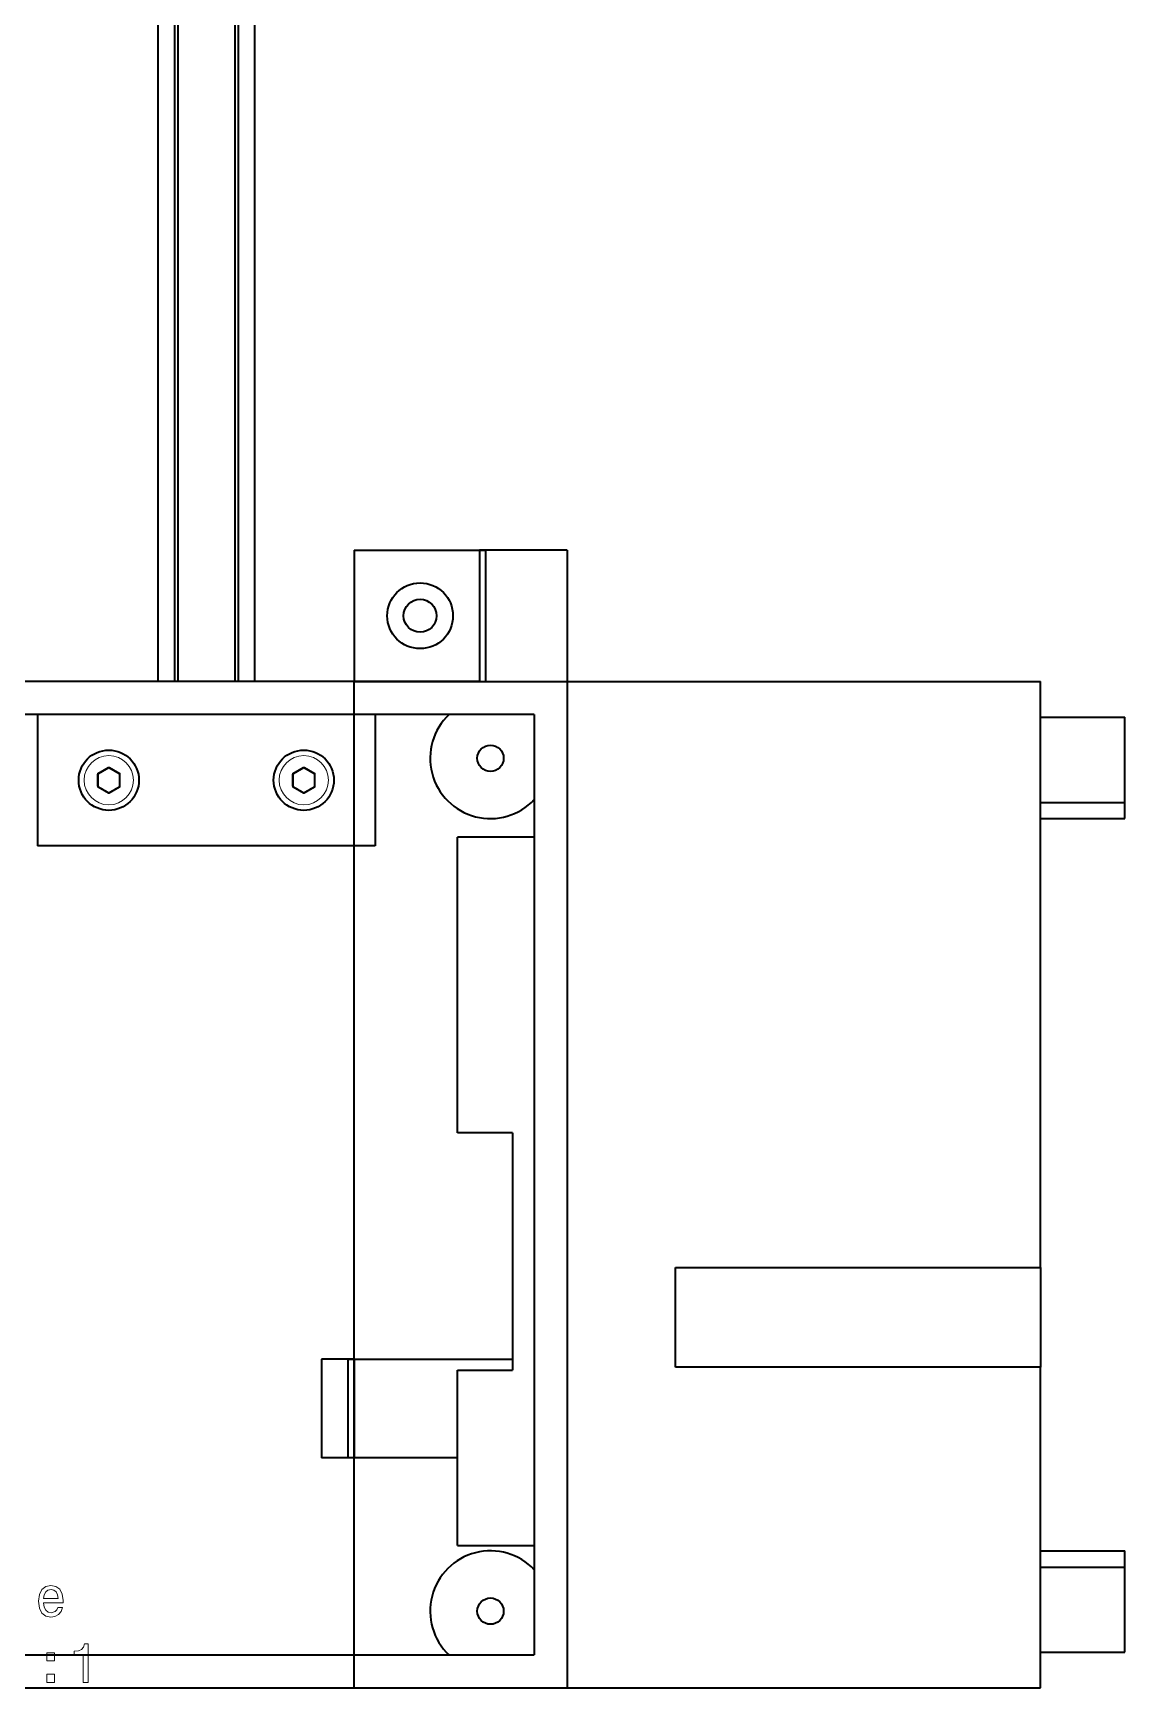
# Model space of a CAD drawing. Extents: x 146 to 1213, y 78 to 979.
# Drawn here: x 249.6 to 349.2, y 300.1 to 451.1 of the extents above; entities that cross this region are included whole.
import ezdxf

# ---------------------------------------------------------------- set-up
doc = ezdxf.new("R2010")
doc.units = 0

msp = doc.modelspace()

# ---------------------------------------------------------------- linework, layer by layer
at = {"color": 7, "lineweight": 35}
for p, q in [((260.98, 391.91), (260.98, 498.2)), ((262.48, 498.2), (262.48, 391.91)), ((262.78, 498.2), (262.78, 391.91)), ((267.97, 498.2), (267.97, 391.91)), ((268.27, 498.2), (268.27, 391.91)), ((269.77, 498.2), (269.77, 391.91)), ((298.3, 403.91), (298.3, 300.11)), ((290.3, 391.91), (229.45, 391.91)), ((278.88, 391.91), (341.48, 391.91)), ((278.88, 300.11), (278.88, 391.91)), ((341.48, 338.46), (341.48, 391.91)), ((295.3, 388.91), (232.45, 388.91)), ((295.3, 388.91), (295.3, 303.11)), ((288.3, 350.74), (288.3, 377.71)), ((293.3, 350.74), (293.3, 329.08)), ((308.18, 338.46), (341.48, 338.46)), ((341.48, 329.36), (308.18, 329.36)), ((341.48, 300.11), (341.48, 329.36)), ((232.45, 303.11), (295.3, 303.11)), ((229.45, 300.11), (298.3, 300.11)), ((278.88, 300.11), (341.48, 300.11))]:
    msp.add_line(p, q, dxfattribs=at)
at = {"color": 7, "lineweight": 35, "ltscale": 0.3}
for p, q in [((278.88, 403.91), (278.88, 391.91)), ((278.88, 403.91), (290.88, 403.91)), ((290.3, 403.91), (290.3, 391.91)), ((290.88, 391.91), (290.88, 403.91)), ((249.98, 388.91), (249.98, 376.91)), ((249.98, 388.91), (249.98, 376.91)), ((280.77, 388.91), (280.77, 376.91))]:
    msp.add_line(p, q, dxfattribs=at)
at = {"color": 7, "lineweight": 35, "ltscale": 0.2}
msp.add_line((298.3, 403.91), (290.3, 403.91), dxfattribs=at)
at = {"color": 7, "lineweight": 35, "ltscale": 0.1925}
for p, q in [((341.48, 388.66), (349.18, 388.66)), ((341.48, 380.88), (349.18, 380.88)), ((341.48, 379.41), (349.18, 379.41)), ((341.48, 312.61), (349.18, 312.61)), ((341.48, 311.13), (349.18, 311.13)), ((341.48, 303.36), (349.18, 303.36))]:
    msp.add_line(p, q, dxfattribs=at)
at = {"color": 7, "lineweight": 35, "ltscale": 0.194334}
for p, q in [((349.18, 380.88), (349.18, 388.66)), ((349.18, 303.36), (349.18, 311.13))]:
    msp.add_line(p, q, dxfattribs=at)
at = {"color": 7, "lineweight": 13, "ltscale": 0.027424}
for p, q in [((255.43, 383.46), (255.43, 382.36)), ((257.48, 383.54), (256.53, 384.09)), ((257.53, 382.36), (257.53, 383.46)), ((273.22, 383.46), (273.22, 382.36)), ((274.22, 384.09), (273.27, 383.54)), ((275.27, 383.54), (274.32, 384.09)), ((275.32, 382.36), (275.32, 383.46)), ((255.48, 382.27), (256.43, 381.72))]:
    msp.add_line(p, q, dxfattribs=at)
at = {"color": 7, "lineweight": 13, "ltscale": 0.00125}
for p, q in [((255.43, 383.46), (255.48, 383.46)), ((255.48, 383.54), (255.51, 383.5)), ((256.43, 384.09), (256.46, 384.05)), ((256.53, 384.09), (256.51, 384.05)), ((257.48, 383.54), (257.46, 383.5)), ((257.53, 383.46), (257.48, 383.46)), ((273.22, 383.46), (273.27, 383.46)), ((273.27, 383.54), (273.3, 383.5)), ((274.22, 384.09), (274.25, 384.05)), ((274.32, 384.09), (274.3, 384.05)), ((275.27, 383.54), (275.25, 383.5)), ((275.32, 383.46), (275.27, 383.46)), ((255.43, 382.36), (255.48, 382.36)), ((255.48, 382.27), (255.51, 382.32)), ((257.48, 382.27), (257.46, 382.32)), ((257.53, 382.36), (257.48, 382.36)), ((273.22, 382.36), (273.27, 382.36)), ((273.27, 382.27), (273.3, 382.32)), ((275.27, 382.27), (275.25, 382.32)), ((275.32, 382.36), (275.27, 382.36)), ((256.43, 381.72), (256.46, 381.77)), ((256.53, 381.72), (256.51, 381.77)), ((274.22, 381.72), (274.25, 381.77)), ((274.32, 381.72), (274.3, 381.77))]:
    msp.add_line(p, q, dxfattribs=at)
at = {"color": 7, "lineweight": 13, "ltscale": 0.027423}
msp.add_line((256.43, 384.09), (255.48, 383.54), dxfattribs=at)
at = {"color": 7, "lineweight": 35, "ltscale": 0.027424}
for p, q in [((255.48, 383.46), (255.48, 382.36)), ((256.46, 384.05), (255.51, 383.5)), ((257.46, 383.5), (256.51, 384.05)), ((257.48, 382.36), (257.48, 383.46)), ((273.27, 383.46), (273.27, 382.36)), ((274.25, 384.05), (273.3, 383.5)), ((275.25, 383.5), (274.3, 384.05)), ((275.27, 382.36), (275.27, 383.46))]:
    msp.add_line(p, q, dxfattribs=at)
at = {"color": 7, "lineweight": 13, "ltscale": 0.000750001}
for p, q in [((257.45, 383.44), (257.45, 383.47)), ((275.24, 383.44), (275.24, 383.47))]:
    msp.add_line(p, q, dxfattribs=at)
at = {"color": 7, "lineweight": 13, "ltscale": 0.000750005}
msp.add_line((255.51, 382.38), (255.51, 382.35), dxfattribs=at)
at = {"color": 7, "lineweight": 35, "ltscale": 0.027425}
for p, q in [((255.51, 382.32), (256.46, 381.77)), ((256.51, 381.77), (257.46, 382.32)), ((273.3, 382.32), (274.25, 381.77)), ((274.3, 381.77), (275.25, 382.32))]:
    msp.add_line(p, q, dxfattribs=at)
at = {"color": 7, "lineweight": 13, "ltscale": 0.027425}
for p, q in [((256.53, 381.72), (257.48, 382.27)), ((273.27, 382.27), (274.22, 381.72)), ((274.32, 381.72), (275.27, 382.27))]:
    msp.add_line(p, q, dxfattribs=at)
at = {"color": 7, "lineweight": 13, "ltscale": 0.000750008}
msp.add_line((273.3, 382.38), (273.3, 382.35), dxfattribs=at)
at = {"color": 7, "lineweight": 35, "ltscale": 0.036916}
for p, q in [((349.18, 379.41), (349.18, 380.88)), ((349.18, 311.13), (349.18, 312.61))]:
    msp.add_line(p, q, dxfattribs=at)
at = {"color": 7, "lineweight": 35, "ltscale": 0.192499}
msp.add_line((341.48, 379.41), (349.18, 379.41), dxfattribs=at)
at = {"color": 7, "lineweight": 35, "ltscale": 0.174998}
for p, q in [((295.3, 377.71), (288.3, 377.71)), ((288.3, 313.11), (295.3, 313.11))]:
    msp.add_line(p, q, dxfattribs=at)
at = {"color": 7, "lineweight": 35, "ltscale": 0.325}
for p, q in [((262.98, 376.91), (249.98, 376.91)), ((280.77, 376.91), (267.77, 376.91))]:
    msp.add_line(p, q, dxfattribs=at)
at = {"color": 7, "lineweight": 35, "ltscale": 0.119794}
msp.add_line((267.77, 376.91), (262.98, 376.91), dxfattribs=at)
at = {"color": 7, "lineweight": 35, "ltscale": 0.125}
for p, q in [((293.3, 350.74), (288.3, 350.74)), ((288.3, 329.08), (293.3, 329.08))]:
    msp.add_line(p, q, dxfattribs=at)
at = {"color": 7, "lineweight": 35, "ltscale": 0.227293}
for p, q in [((308.18, 329.36), (308.18, 338.46)), ((341.48, 338.46), (341.48, 329.36))]:
    msp.add_line(p, q, dxfattribs=at)
at = {"color": 7, "lineweight": 35, "ltscale": 0.075}
for p, q in [((278.88, 330.11), (275.88, 330.11)), ((278.88, 321.11), (275.88, 321.11))]:
    msp.add_line(p, q, dxfattribs=at)
at = {"color": 7, "lineweight": 35, "ltscale": 0.225}
for p, q in [((275.88, 330.11), (275.88, 321.11)), ((278.3, 330.11), (278.3, 321.11)), ((278.88, 330.11), (278.88, 321.11))]:
    msp.add_line(p, q, dxfattribs=at)
at = {"color": 7, "lineweight": 35, "ltscale": 0.375006}
msp.add_line((278.3, 330.11), (293.3, 330.11), dxfattribs=at)
at = {"color": 7, "lineweight": 35, "ltscale": 0.399216}
msp.add_line((288.3, 313.11), (288.3, 329.08), dxfattribs=at)
at = {"color": 7, "lineweight": 35, "ltscale": 0.250006}
msp.add_line((288.3, 321.11), (278.3, 321.11), dxfattribs=at)
at = {"color": 7, "lineweight": 13}
for points in [[(250.53, 307.88), (252.31, 307.88), (252.32, 308.09), (252.23, 308.67), (252.01, 309.1), (251.66, 309.37), (251.19, 309.46), (250.73, 309.36), (250.38, 309.08), (250.15, 308.62), (250.07, 308.01), (250.15, 307.39), (250.37, 306.94), (250.72, 306.66), (251.18, 306.56), (251.57, 306.63), (251.89, 306.8), (252.13, 307.07), (252.26, 307.43), (251.83, 307.43), (251.74, 307.23), (251.6, 307.08), (251.23, 306.96), (250.94, 307.02), (250.73, 307.19), (250.59, 307.48), (250.53, 307.87)], [(250.53, 308.26), (250.59, 308.6), (250.73, 308.86), (250.93, 309.02), (251.21, 309.07), (251.47, 309.02), (251.68, 308.86), (251.81, 308.6), (251.85, 308.26)], [(254.14, 300.61), (254.59, 300.61), (254.59, 304.14), (254.25, 304.14), (254.16, 303.83), (253.98, 303.62), (253.7, 303.5), (253.32, 303.46), (253.32, 303.1), (254.14, 303.1)], [(250.84, 302.57), (251.54, 302.57), (251.54, 303.32), (250.84, 303.32)], [(250.84, 300.61), (251.54, 300.61), (251.54, 301.36), (250.84, 301.36)]]:
    msp.add_lwpolyline(points, close=True, dxfattribs=at)
at = {"color": 7, "lineweight": 35}
for centre, radius in [((284.88, 397.91), 3), ((284.88, 397.91), 1.5), ((256.48, 382.91), 2.75), ((274.27, 382.91), 2.75), ((291.3, 384.91), 1.2), ((291.3, 307.11), 1.2)]:
    msp.add_circle(centre, radius, dxfattribs=at)
at = {"color": 7, "lineweight": 13}
for centre in [(256.48, 382.91), (274.27, 382.91)]:
    msp.add_circle(centre, 2.25, dxfattribs=at)
at = {"color": 7, "lineweight": 35}
for centre, radius, start, end in [((291.3, 384.91), 5.5, 133.3418, 316.6582), ((255.53, 383.46), 0.05, 120, 180), ((256.48, 384), 0.05, 60, 120), ((257.43, 383.46), 0.05, 0, 60), ((273.32, 383.46), 0.05, 120, 180), ((274.27, 384), 0.05, 60, 120), ((275.22, 383.46), 0.05, 0, 60), ((255.53, 382.36), 0.05, 180, 240), ((257.43, 382.36), 0.05, 300, 360), ((273.32, 382.36), 0.05, 180, 240), ((275.22, 382.36), 0.05, 300, 360), ((256.48, 381.81), 0.05, 240, 300), ((274.27, 381.81), 0.05, 240, 300), ((291.3, 307.11), 5.5, 43.3418, 226.6582)]:
    msp.add_arc(centre, radius, start, end, dxfattribs=at)
at = {"color": 7, "lineweight": 13}
for centre, radius, start, end in [((255.53, 383.46), 0.1, 120, 180), ((255.51, 383.43), 0.0333, 83.2811, 138.5588), ((255.54, 383.49), 0.0333, 161.4413, 216.7189), ((279.4, 343.22), 46.8, 119.3132, 120.6868), ((301.89, 382.91), 46.38, 179.3084, 180.6574), ((256.48, 384), 0.1, 60, 120), ((256.45, 384.02), 0.0333, 23.2811, 78.5588), ((233.3, 342.75), 47.34, 59.321, 60.6789), ((257.43, 383.49), 0.0333, 323.2811, 18.5588), ((211.08, 382.91), 46.38, 359.3084, 0.6574), ((257.43, 383.46), 0.1, 0, 60), ((273.32, 383.46), 0.1, 120, 180), ((273.3, 383.43), 0.0333, 83.2811, 138.5588), ((297.19, 343.22), 46.8, 119.3132, 120.6868), ((273.33, 383.49), 0.0333, 161.4413, 216.7189), ((319.68, 382.91), 46.38, 179.3084, 180.6574), ((274.27, 384), 0.1, 60, 120), ((274.24, 384.02), 0.0333, 23.2811, 78.5588), ((251.09, 342.75), 47.34, 59.321, 60.6789), ((275.22, 383.49), 0.0333, 323.2811, 18.5588), ((228.87, 382.91), 46.38, 359.3084, 0.6574), ((275.22, 383.46), 0.1, 0, 60), ((255.53, 382.36), 0.1, 180, 240), ((255.54, 382.33), 0.0333, 143.2811, 198.5588), ((279.4, 422.6), 46.8, 239.3132, 240.6867), ((233.57, 422.6), 46.8, 299.3132, 300.6868), ((257.46, 382.38), 0.0333, 263.2811, 318.5588), ((257.43, 382.36), 0.1, 300, 360), ((273.32, 382.36), 0.1, 180, 240), ((297.19, 422.6), 46.8, 239.3132, 240.6867), ((273.33, 382.33), 0.0333, 143.2811, 198.5588), ((251.36, 422.6), 46.8, 299.3132, 300.6868), ((275.25, 382.38), 0.0333, 263.2811, 318.5588), ((275.22, 382.36), 0.1, 300, 360), ((256.48, 381.81), 0.1, 240, 300), ((256.51, 381.8), 0.0333, 203.281, 258.5588), ((274.27, 381.81), 0.1, 240, 300), ((274.3, 381.8), 0.0333, 203.281, 258.5588)]:
    msp.add_arc(centre, radius, start, end, dxfattribs=at)
for centre, major_axis, start_param, end_param in [((256.48, 384), (0.025, 0.0433), 6.283185, 7.406149), ((274.27, 384), (0.025, 0.0433), 6.283185, 7.406149), ((257.43, 382.36), (0.025, -0.0433), 0, 1.122964), ((275.22, 382.36), (0.025, -0.0433), 0, 1.122964), ((256.48, 381.81), (-0.025, -0.0433), 6.283185, 7.406149), ((274.27, 381.81), (-0.025, -0.0433), 6.283185, 7.406149)]:
    msp.add_ellipse(centre, major_axis=major_axis, ratio=0.27735, start_param=start_param, end_param=end_param, dxfattribs=at)

doc.saveas('drawing.dxf')
